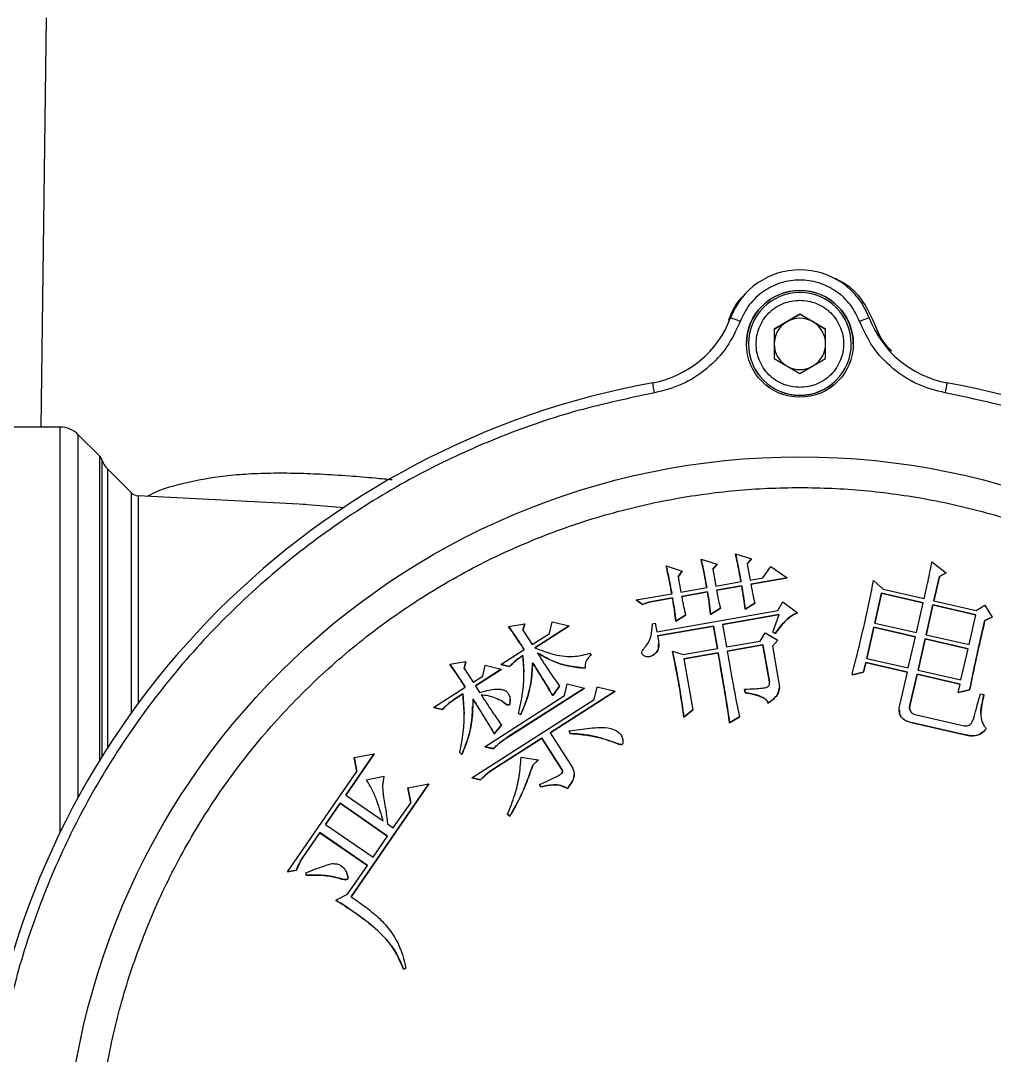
# Model space of a CAD drawing. Header units: millimetres. Extents: x 2085 to 4229, y 754 to 2271.
# Drawn here: x 3532.5 to 3627.2, y 2050.2 to 2150.9 of the extents above; entities that cross this region are included whole.
import ezdxf

# ---------------------------------------------------------------- set-up
doc = ezdxf.new("R2010")
doc.units = ezdxf.units.MM

msp = doc.modelspace()

# ---------------------------------------------------------------- linework, layer by layer
at = {"color": 7, "linetype": 'Continuous', "lineweight": 25}
for p, q in [((3534.989, 2151.154), (3534.468, 2111.318)), ((3608.311, 2122.312), (3605.811, 2120.868)), ((3610.811, 2120.868), (3608.311, 2122.312)), ((3608.311, 2122.305), (3608.311, 2122.312)), ((3605.811, 2120.862), (3607.061, 2121.584)), ((3607.061, 2121.584), (3608.311, 2122.305)), ((3608.311, 2122.305), (3609.561, 2121.584)), ((3609.561, 2121.584), (3610.811, 2120.862)), ((3605.811, 2120.868), (3605.811, 2117.982)), ((3610.811, 2117.982), (3610.811, 2120.868)), ((3603.311, 2119.423), (3603.311, 2119.412)), ((3613.311, 2119.412), (3613.311, 2119.423)), ((3605.811, 2117.982), (3608.311, 2116.538)), ((3608.311, 2116.538), (3610.811, 2117.982)), ((3536.353, 2111.318), (3523.217, 2111.318)), ((3540.202, 2108.505), (3538.121, 2110.586)), ((3540.452, 2079.296), (3540.452, 2108.089)), ((3543.283, 2104.924), (3540.951, 2107.256)), ((3540.951, 2107.256), (3540.951, 2080.085)), ((3543.283, 2083.525), (3543.283, 2104.924)), ((3560.214, 2103.779), (3543.938, 2104.632)), ((3543.938, 2104.632), (3543.938, 2084.425)), ((3564.006, 2103.477), (3560, 2103.79)), ((3598.696, 2098.477), (3600.258, 2097.979)), ((3602.046, 2098.994), (3603.602, 2098.493)), ((3603.602, 2098.493), (3603.199, 2098.002)), ((3603.199, 2098), (3603.602, 2098.491)), ((3603.602, 2098.493), (3603.602, 2098.491)), ((3621.157, 2098.223), (3622.537, 2097.129)), ((3595.306, 2097.817), (3596.865, 2097.316)), ((3596.865, 2097.316), (3596.472, 2096.759)), ((3596.472, 2096.757), (3596.865, 2097.314)), ((3596.865, 2097.316), (3596.865, 2097.314)), ((3600.258, 2097.979), (3599.852, 2097.488)), ((3599.852, 2097.487), (3600.258, 2097.977)), ((3599.852, 2097.488), (3600.137, 2095.855)), ((3600.258, 2097.979), (3600.258, 2097.977)), ((3603.199, 2098.002), (3603.474, 2096.438)), ((3604.699, 2096.651), (3605.485, 2097.771)), ((3605.485, 2097.771), (3607.082, 2096.646)), ((3596.472, 2096.759), (3596.734, 2095.262)), ((3600.137, 2095.855), (3602.588, 2096.284)), ((3603.474, 2096.438), (3604.699, 2096.651)), ((3607.082, 2096.646), (3603.543, 2096.03)), ((3603.543, 2096.027), (3607.082, 2096.644)), ((3607.082, 2096.646), (3607.082, 2096.644)), ((3615.486, 2096.399), (3616.426, 2095.547)), ((3621.887, 2096.779), (3621.347, 2094.419)), ((3621.348, 2094.419), (3621.887, 2096.777)), ((3622.537, 2097.129), (3621.887, 2096.779)), ((3621.887, 2096.777), (3622.537, 2097.127)), ((3621.887, 2096.779), (3621.887, 2096.777)), ((3622.537, 2097.129), (3622.537, 2097.127)), ((3596.734, 2095.262), (3599.254, 2095.701)), ((3599.323, 2095.292), (3596.803, 2094.853)), ((3596.803, 2094.851), (3599.323, 2095.29)), ((3599.323, 2095.292), (3599.323, 2095.29)), ((3602.657, 2095.875), (3600.207, 2095.447)), ((3600.207, 2095.444), (3602.657, 2095.873)), ((3602.657, 2095.875), (3602.657, 2095.873)), ((3616.267, 2095.159), (3615.602, 2092.259)), ((3615.602, 2092.259), (3616.267, 2095.157)), ((3620.312, 2094.232), (3616.267, 2095.159)), ((3616.267, 2095.159), (3616.267, 2095.157)), ((3616.267, 2095.157), (3620.312, 2094.229)), ((3616.426, 2095.547), (3620.405, 2094.635)), ((3592.378, 2094.501), (3595.85, 2095.107)), ((3593.017, 2094.052), (3592.378, 2094.501)), ((3592.378, 2094.501), (3592.378, 2094.499)), ((3592.378, 2094.499), (3593.017, 2094.05)), ((3593.606, 2094.293), (3593.017, 2094.052)), ((3593.017, 2094.05), (3593.606, 2094.291)), ((3595.92, 2094.699), (3593.606, 2094.293)), ((3593.606, 2094.291), (3595.92, 2094.697)), ((3593.606, 2094.293), (3593.606, 2094.291)), ((3595.92, 2094.699), (3595.92, 2094.697)), ((3603.931, 2094.201), (3602.983, 2093.615)), ((3602.983, 2093.613), (3603.931, 2094.199)), ((3603.931, 2094.201), (3603.931, 2094.199)), ((3606.163, 2093.469), (3606.646, 2094.327)), ((3606.646, 2094.327), (3608.097, 2093.245)), ((3619.647, 2091.332), (3620.312, 2094.232)), ((3621.347, 2094.419), (3625.462, 2093.479)), ((3593.017, 2094.052), (3593.017, 2094.05)), ((3594.389, 2091.414), (3606.163, 2093.469)), ((3600.587, 2093.69), (3599.634, 2093.101)), ((3599.634, 2093.099), (3600.587, 2093.688)), ((3600.587, 2093.69), (3600.587, 2093.688)), ((3602.983, 2093.615), (3602.983, 2093.613)), ((3621.255, 2094.016), (3620.59, 2091.116)), ((3620.59, 2091.116), (3621.255, 2094.014)), ((3625.436, 2093.06), (3621.255, 2094.016)), ((3621.255, 2094.016), (3621.255, 2094.014)), ((3621.255, 2094.014), (3625.436, 2093.058)), ((3625.462, 2093.479), (3626.289, 2093.998)), ((3626.289, 2093.998), (3627.019, 2092.837)), ((3579.978, 2091.913), (3581.542, 2092.173)), ((3581.542, 2092.173), (3581.36, 2091.559)), ((3581.36, 2091.558), (3581.542, 2092.171)), ((3581.542, 2092.173), (3581.542, 2092.171)), ((3583.949, 2091.24), (3584.203, 2092.388)), ((3584.203, 2092.388), (3585.867, 2091.975)), ((3593.975, 2092.182), (3594.248, 2092.231)), ((3594.248, 2092.231), (3594.389, 2091.414)), ((3597.194, 2093.024), (3596.243, 2092.439)), ((3596.243, 2092.437), (3597.194, 2093.022)), ((3596.243, 2092.439), (3596.243, 2092.437)), ((3597.194, 2093.024), (3597.194, 2093.022)), ((3599.634, 2093.101), (3599.634, 2093.099)), ((3606.304, 2093.073), (3600.79, 2092.11)), ((3600.79, 2092.108), (3606.303, 2093.071)), ((3600.79, 2092.11), (3601.17, 2089.932)), ((3605.69, 2091.355), (3606.304, 2093.073)), ((3615.602, 2092.259), (3619.647, 2091.332)), ((3624.771, 2090.16), (3625.436, 2093.06)), ((3627.019, 2092.837), (3626.302, 2092.503)), ((3626.302, 2092.501), (3627.019, 2092.835)), ((3626.302, 2092.503), (3626.302, 2092.501)), ((3627.019, 2092.837), (3627.019, 2092.835)), ((3581.36, 2091.559), (3582.256, 2090.156)), ((3582.256, 2090.156), (3583.949, 2091.24)), ((3585.867, 2091.975), (3582.536, 2089.843)), ((3582.536, 2089.841), (3585.867, 2091.973)), ((3585.867, 2091.975), (3585.867, 2091.973)), ((3599.906, 2091.956), (3594.461, 2091.006)), ((3594.461, 2091.003), (3599.906, 2091.954)), ((3600.286, 2089.778), (3599.906, 2091.956)), ((3599.906, 2091.956), (3599.906, 2091.954)), ((3599.906, 2091.954), (3600.286, 2089.778)), ((3604.437, 2090.502), (3604.933, 2091.291)), ((3604.933, 2091.291), (3606.176, 2090.597)), ((3605.921, 2091.252), (3605.69, 2091.355)), ((3605.69, 2091.355), (3605.69, 2091.353)), ((3605.69, 2091.353), (3605.921, 2091.25)), ((3605.921, 2091.252), (3605.921, 2091.25)), ((3615.509, 2091.853), (3614.816, 2088.82)), ((3614.816, 2088.82), (3615.509, 2091.851)), ((3619.555, 2090.926), (3615.509, 2091.853)), ((3615.509, 2091.853), (3615.509, 2091.851)), ((3615.509, 2091.851), (3619.554, 2090.924)), ((3620.59, 2091.116), (3624.771, 2090.16)), ((3594.579, 2090.183), (3594.579, 2090.186)), ((3601.17, 2089.932), (3604.437, 2090.502)), ((3604.714, 2090.13), (3601.242, 2089.524)), ((3601.242, 2089.521), (3604.714, 2090.128)), ((3605.344, 2086.524), (3604.714, 2090.13)), ((3604.714, 2090.13), (3604.714, 2090.128)), ((3604.714, 2090.128), (3605.344, 2086.521)), ((3606.176, 2090.597), (3605.644, 2090.012)), ((3605.644, 2090.01), (3606.176, 2090.595)), ((3606.176, 2090.597), (3606.176, 2090.595)), ((3618.861, 2087.892), (3619.555, 2090.926)), ((3620.497, 2090.71), (3619.804, 2087.677)), ((3619.804, 2087.677), (3620.497, 2090.708)), ((3624.679, 2089.755), (3620.497, 2090.71)), ((3620.497, 2090.71), (3620.497, 2090.708)), ((3620.497, 2090.708), (3624.678, 2089.753)), ((3579.218, 2088.215), (3581.496, 2089.671)), ((3581.367, 2089.096), (3581.367, 2089.093)), ((3581.367, 2089.093), (3581.455, 2087.46)), ((3587.894, 2089.319), (3588.007, 2089.144)), ((3595.915, 2089.508), (3596.95, 2089.195)), ((3595.915, 2089.508), (3595.915, 2089.506)), ((3596.95, 2089.195), (3600.286, 2089.778)), ((3600.358, 2089.369), (3597.022, 2088.786)), ((3597.022, 2088.784), (3600.358, 2089.367)), ((3600.358, 2089.369), (3600.358, 2089.367)), ((3605.644, 2090.012), (3606.273, 2086.405)), ((3623.985, 2086.721), (3624.679, 2089.755)), ((3574.253, 2088.253), (3575.814, 2088.51)), ((3575.814, 2088.51), (3575.668, 2087.84)), ((3575.668, 2087.839), (3575.814, 2088.508)), ((3575.814, 2088.51), (3575.814, 2088.508)), ((3577.463, 2087.092), (3577.695, 2088.148)), ((3577.695, 2088.148), (3579.264, 2087.752)), ((3580.078, 2088.025), (3579.218, 2088.215)), ((3579.218, 2088.215), (3579.218, 2088.213)), ((3579.218, 2088.213), (3580.078, 2088.022)), ((3582.318, 2088.387), (3582.318, 2088.385)), ((3597.022, 2088.786), (3597.887, 2083.819)), ((3614.723, 2088.416), (3614.505, 2087.471)), ((3614.505, 2087.469), (3614.723, 2088.414)), ((3618.769, 2087.489), (3614.723, 2088.416)), ((3614.723, 2088.416), (3614.723, 2088.414)), ((3614.723, 2088.414), (3618.768, 2087.487)), ((3614.816, 2088.82), (3618.861, 2087.892)), ((3575.668, 2087.84), (3576.528, 2086.494)), ((3576.528, 2086.494), (3577.463, 2087.092)), ((3579.264, 2087.752), (3576.752, 2086.144)), ((3576.753, 2086.143), (3579.264, 2087.75)), ((3579.264, 2087.752), (3579.264, 2087.75)), ((3580.078, 2088.022), (3580.078, 2088.025)), ((3614.505, 2087.471), (3613.385, 2087.23)), ((3613.385, 2087.228), (3614.505, 2087.469)), ((3613.385, 2087.23), (3613.385, 2087.228)), ((3614.505, 2087.471), (3614.505, 2087.469)), ((3618.026, 2084.253), (3618.769, 2087.489)), ((3619.711, 2087.273), (3619.015, 2084.238)), ((3619.015, 2084.235), (3619.711, 2087.271)), ((3623.893, 2086.318), (3619.711, 2087.273)), ((3619.711, 2087.273), (3619.711, 2087.271)), ((3619.711, 2087.271), (3623.892, 2086.316)), ((3619.804, 2087.677), (3623.985, 2086.721)), ((3576.752, 2086.144), (3577.163, 2085.502)), ((3584.927, 2086.103), (3584.278, 2085.192)), ((3584.278, 2085.189), (3584.927, 2086.101)), ((3584.927, 2086.103), (3584.927, 2086.101)), ((3585.431, 2085.192), (3585.685, 2086.342)), ((3585.685, 2086.342), (3587.349, 2085.924)), ((3605.344, 2086.521), (3605.344, 2086.524)), ((3623.708, 2085.509), (3623.893, 2086.318)), ((3572.673, 2084.028), (3575.768, 2086.008)), ((3575.524, 2085.358), (3574.823, 2084.912)), ((3574.823, 2084.909), (3575.524, 2085.356)), ((3575.524, 2085.358), (3575.524, 2085.356)), ((3575.524, 2085.356), (3575.654, 2083.375)), ((3577.659, 2080.222), (3585.431, 2085.192)), ((3587.349, 2085.924), (3579.814, 2081.102)), ((3579.814, 2081.1), (3587.349, 2085.921)), ((3590.347, 2085.618), (3584.036, 2081.58)), ((3584.037, 2081.579), (3590.347, 2085.616)), ((3584.278, 2085.192), (3584.278, 2085.189)), ((3587.349, 2085.924), (3587.349, 2085.921)), ((3588.313, 2084.809), (3588.582, 2086.055)), ((3588.582, 2086.055), (3590.347, 2085.618)), ((3590.347, 2085.618), (3590.347, 2085.616)), ((3602.999, 2085.481), (3602.939, 2085.822)), ((3602.939, 2085.822), (3602.939, 2085.82)), ((3602.939, 2085.82), (3602.999, 2085.479)), ((3602.999, 2085.481), (3602.999, 2085.479)), ((3606.319, 2085.963), (3606.319, 2085.965)), ((3624.828, 2085.745), (3623.708, 2085.509)), ((3623.708, 2085.507), (3624.828, 2085.743)), ((3623.708, 2085.509), (3623.708, 2085.507)), ((3624.828, 2085.745), (3624.828, 2085.743)), ((3625.876, 2085.365), (3626.212, 2085.288)), ((3574.823, 2084.912), (3574.823, 2084.909)), ((3576.392, 2077.186), (3588.313, 2084.809)), ((3576.509, 2084.135), (3576.509, 2084.137)), ((3579.377, 2084.614), (3579.377, 2084.611)), ((3580.065, 2084.311), (3580.065, 2084.313)), ((3580.128, 2084.825), (3580.128, 2084.827)), ((3605.21, 2084.466), (3605.21, 2084.464)), ((3619.015, 2084.238), (3619.015, 2084.235)), ((3573.534, 2083.841), (3572.673, 2084.028)), ((3572.673, 2084.028), (3572.673, 2084.026)), ((3572.673, 2084.026), (3573.534, 2083.838)), ((3573.534, 2083.841), (3573.534, 2083.838)), ((3581.162, 2083.368), (3580.936, 2083.468)), ((3580.936, 2083.468), (3580.936, 2083.466)), ((3580.936, 2083.466), (3581.162, 2083.366)), ((3581.162, 2083.368), (3581.162, 2083.366)), ((3597.887, 2083.819), (3597.029, 2083.11)), ((3597.029, 2083.108), (3597.887, 2083.817)), ((3597.029, 2083.11), (3597.029, 2083.108)), ((3597.887, 2083.819), (3597.887, 2083.817)), ((3602.428, 2083.138), (3601.475, 2082.55)), ((3601.475, 2082.548), (3602.428, 2083.136)), ((3602.428, 2083.138), (3602.428, 2083.136)), ((3617.971, 2083.774), (3617.971, 2083.772)), ((3619.655, 2083.313), (3624.309, 2082.247)), ((3579.279, 2082.325), (3578.588, 2081.475)), ((3578.588, 2081.473), (3579.279, 2082.323)), ((3579.279, 2082.325), (3579.279, 2082.323)), ((3601.475, 2082.55), (3601.475, 2082.548)), ((3624.394, 2081.376), (3619.133, 2082.581)), ((3619.133, 2082.581), (3619.133, 2082.579)), ((3619.133, 2082.579), (3624.394, 2081.374)), ((3583.217, 2081.056), (3578.542, 2078.067)), ((3578.542, 2078.064), (3583.217, 2081.054)), ((3578.588, 2081.475), (3578.588, 2081.473)), ((3579.814, 2081.1), (3579.814, 2081.102)), ((3585.159, 2078.018), (3583.217, 2081.056)), ((3583.217, 2081.056), (3583.217, 2081.054)), ((3583.217, 2081.054), (3585.159, 2078.016)), ((3584.036, 2081.58), (3586.016, 2078.483)), ((3585.975, 2081.506), (3585.885, 2081.778)), ((3585.885, 2081.778), (3585.885, 2081.776)), ((3585.885, 2081.776), (3585.975, 2081.504)), ((3585.975, 2081.506), (3585.975, 2081.504)), ((3624.394, 2081.376), (3624.394, 2081.374)), ((3578.522, 2080.031), (3577.659, 2080.222)), ((3577.659, 2080.222), (3577.659, 2080.219)), ((3577.659, 2080.219), (3578.522, 2080.029)), ((3578.522, 2080.031), (3578.522, 2080.029)), ((3590.442, 2080.571), (3590.442, 2080.573)), ((3591.017, 2080.448), (3591.017, 2080.445)), ((3591.082, 2080.853), (3591.082, 2080.856)), ((3566.891, 2079.515), (3564.133, 2075.516)), ((3564.134, 2075.515), (3566.891, 2079.513)), ((3564.96, 2079.16), (3566.891, 2079.515)), ((3565.212, 2077.809), (3564.96, 2079.16)), ((3564.96, 2079.16), (3564.96, 2079.158)), ((3564.96, 2079.158), (3565.211, 2077.809)), ((3566.891, 2079.515), (3566.891, 2079.513)), ((3575.432, 2079.456), (3575.224, 2079.651)), ((3575.224, 2079.651), (3575.224, 2079.649)), ((3575.224, 2079.649), (3575.432, 2079.454)), ((3575.432, 2079.456), (3575.432, 2079.454)), ((3581.198, 2079.192), (3582.849, 2078.93)), ((3578.542, 2078.067), (3578.542, 2078.064)), ((3582.849, 2078.93), (3582.341, 2078.439)), ((3582.341, 2078.437), (3582.849, 2078.927)), ((3582.341, 2078.439), (3582.341, 2078.437)), ((3582.849, 2078.93), (3582.849, 2078.927)), ((3585.159, 2078.018), (3585.159, 2078.016)), ((3558.469, 2068.036), (3565.212, 2077.809)), ((3566.159, 2076.985), (3567.844, 2077.342)), ((3577.25, 2076.995), (3576.392, 2077.186)), ((3576.392, 2077.186), (3576.392, 2077.183)), ((3576.392, 2077.183), (3577.25, 2076.993)), ((3586.362, 2077.552), (3586.362, 2077.554)), ((3572.218, 2076.597), (3564.649, 2065.624)), ((3564.649, 2065.622), (3572.218, 2076.595)), ((3570.192, 2076.227), (3572.218, 2076.597)), ((3570.459, 2074.776), (3570.192, 2076.227)), ((3570.192, 2076.227), (3570.192, 2076.225)), ((3570.192, 2076.225), (3570.459, 2074.775)), ((3572.218, 2076.597), (3572.218, 2076.595)), ((3577.25, 2076.995), (3577.25, 2076.993)), ((3583.127, 2076.307), (3582.978, 2076.541)), ((3582.978, 2076.541), (3582.978, 2076.539)), ((3582.978, 2076.539), (3583.127, 2076.305)), ((3583.127, 2076.307), (3583.127, 2076.305)), ((3585.701, 2076.141), (3585.701, 2076.143)), ((3564.133, 2075.516), (3567.79, 2072.993)), ((3563.581, 2074.714), (3562.163, 2072.657)), ((3562.164, 2072.656), (3563.581, 2074.712)), ((3568.212, 2071.519), (3563.581, 2074.714)), ((3563.581, 2074.712), (3563.581, 2074.714)), ((3563.581, 2074.712), (3568.211, 2071.518)), ((3568.764, 2072.32), (3570.459, 2074.776)), ((3580.091, 2073.461), (3579.883, 2073.656)), ((3579.883, 2073.656), (3579.883, 2073.654)), ((3579.883, 2073.654), (3580.091, 2073.459)), ((3580.091, 2073.459), (3580.091, 2073.461)), ((3562.163, 2072.657), (3566.794, 2069.462)), ((3568.191, 2072.716), (3568.764, 2072.32)), ((3561.611, 2071.858), (3560.111, 2069.685)), ((3560.111, 2069.683), (3561.611, 2071.856)), ((3566.242, 2068.663), (3561.611, 2071.858)), ((3561.611, 2071.858), (3561.611, 2071.856)), ((3561.611, 2071.856), (3566.241, 2068.661)), ((3566.794, 2069.462), (3568.212, 2071.519)), ((3560.111, 2069.685), (3560.111, 2069.683)), ((3559.337, 2068.195), (3558.469, 2068.036)), ((3558.469, 2068.034), (3559.337, 2068.193)), ((3558.469, 2068.036), (3558.469, 2068.034)), ((3559.337, 2068.195), (3559.337, 2068.193)), ((3560.275, 2067.718), (3560.277, 2067.967)), ((3564.307, 2065.861), (3566.242, 2068.663)), ((3563.524, 2067.415), (3563.524, 2067.412)), ((3564.257, 2067.859), (3564.257, 2067.861)), ((3564.333, 2067.361), (3564.333, 2067.363)), ((3563.162, 2065.303), (3564.307, 2065.861)), ((3563.162, 2065.303), (3563.162, 2065.301)), ((3569.971, 2058.666), (3569.74, 2058.574)), ((3569.74, 2058.572), (3569.971, 2058.664)), ((3569.74, 2058.574), (3569.74, 2058.572)), ((3569.971, 2058.666), (3569.971, 2058.664))]:
    msp.add_line(p, q, dxfattribs=at)
at = {"color": 7, "linetype": 'Continuous', "lineweight": 25, "flags": 128}
for points in [[(3536.353, 2071.885), (3536.353, 2072.212), (3536.353, 2076.64), (3536.353, 2080.879), (3536.353, 2084.908), (3536.353, 2088.709), (3536.353, 2092.263), (3536.353, 2095.555), (3536.353, 2098.568), (3536.353, 2101.288), (3536.353, 2103.703), (3536.353, 2105.801), (3536.353, 2107.572), (3536.353, 2109.009), (3536.353, 2110.103), (3536.353, 2110.851), (3536.353, 2111.249), (3536.353, 2111.318)], [(3538.121, 2075.311), (3538.121, 2078.385), (3538.121, 2082.579), (3538.121, 2086.545), (3538.121, 2090.263), (3538.121, 2093.714), (3538.121, 2096.882), (3538.121, 2099.751), (3538.121, 2102.307), (3538.121, 2104.537), (3538.121, 2106.43), (3538.121, 2107.977), (3538.121, 2109.171), (3538.121, 2110.004), (3538.121, 2110.474), (3538.121, 2110.586)], [(3540.202, 2078.893), (3540.202, 2081.898), (3540.202, 2085.736), (3540.202, 2089.327), (3540.202, 2092.654), (3540.202, 2095.7), (3540.202, 2098.45), (3540.202, 2100.889), (3540.202, 2103.007), (3540.202, 2104.791), (3540.202, 2106.234), (3540.202, 2107.328), (3540.202, 2108.067), (3540.202, 2108.449), (3540.202, 2108.505)]]:
    msp.add_lwpolyline(points, dxfattribs=at)
at = {"color": 7, "linetype": 'Continuous', "lineweight": 25}
for centre, radius in [((3608.311, 2119.429), 5.2), ((3608.311, 2036.929), 71.5)]:
    msp.add_circle(centre, radius, dxfattribs=at)
for centre, radius, start, end in [((3608.311, 2119.427), 7.2, 20.5868, 159.4132), ((3608.311, 2119.412), 5.2, 0.00011, 179.99974), ((3608.311, 2119.423), 5, 359.99994, 179.99975), ((3592.21, 2125.475), 10, 280.30605, 339.41322), ((3558.47, 2005.079), 124.573, 69.2983, 69.75789), ((3608.311, 2119.418), 2.5, 119.9996, 179.99966), ((3608.311, 2119.418), 2.5, 59.99975, 119.99962), ((3608.311, 2119.418), 2.5, 359.99971, 59.99978), ((3658.152, 2005.079), 124.574, 110.24211, 110.7017), ((3624.413, 2125.475), 10, 200.58678, 259.69395), ((3608.311, 2119.423), 5, 179.99991, 269.99976), ((3608.311, 2119.412), 5, 179.99991, 269.99976), ((3608.311, 2119.418), 2.5, 179.99971, 236.17979), ((3608.311, 2119.423), 5, 269.99962, 359.99978), ((3608.311, 2119.412), 5, 269.99962, 359.99978), ((3608.311, 2119.418), 2.5, 303.81959, 359.99967), ((3608.311, 2119.418), 2.5, 243.81973, 296.17964), ((3608.311, 2036.927), 80, 100.30604, 169.69383), ((2956.027, 1998.867), 648.57, 10.284007, 10.372163), ((4260.615, 1998.864), 648.589, 169.627839, 169.715992), ((3608.311, 2036.927), 80, 10.30617, 79.69396), ((3536.353, 2108.818), 2.5, 44.99977, 89.99969), ((3539.495, 2107.798), 1, 16.90237, 44.99987), ((3542.366, 2108.67), 2, 196.90236, 224.99969), ((3543.991, 2105.631), 1, 224.99969, 266.99945)]:
    msp.add_arc(centre, radius, start, end, dxfattribs=at)
for points, knots in [([(3614.115, 2121.609), (3613.851, 2122.163), (3613.31, 2123.296), (3611.892, 2124.606), (3610.175, 2125.444), (3608.311, 2125.72), (3606.447, 2125.444), (3604.731, 2124.606), (3603.313, 2123.296), (3602.771, 2122.163), (3602.507, 2121.609)], [0, 0, 0, 0, 0.122089, 0.25, 0.377911, 0.5, 0.622089, 0.75, 0.877911, 1, 1, 1, 1]), ([(3615.437, 2121.694), (3615.11, 2122.383), (3614.456, 2123.763), (3612.939, 2125.256), (3611.743, 2125.771), (3611.248, 2125.984)], [0, 0, 0, 0, 0.3697023, 0.7394046, 1, 1, 1, 1]), ([(3603.02, 2124.25), (3602.818, 2124.072), (3602.042, 2123.385), (3601.639, 2122.413), (3601.341, 2121.694)], [0, 0, 0, 0, 0.2606409, 1, 1, 1, 1]), ([(3608.311, 2115.175), (3607.777, 2115.232), (3606.954, 2115.319), (3605.964, 2115.849), (3605.285, 2116.398), (3604.733, 2117.078), (3604.219, 2118.068), (3603.959, 2119.425), (3604.219, 2120.782), (3604.733, 2121.771), (3605.285, 2122.452), (3605.965, 2123.001), (3606.954, 2123.531), (3607.777, 2123.618), (3608.311, 2123.675)], [0, 0, 0, 0, 0.1197284, 0.1841803, 0.25, 0.3158197, 0.3802716, 0.5, 0.6197284, 0.6841803, 0.75, 0.8158197, 0.8802716, 1, 1, 1, 1]), ([(3608.311, 2123.675), (3608.846, 2123.618), (3609.668, 2123.531), (3610.658, 2123.001), (3611.338, 2122.452), (3611.89, 2121.771), (3612.403, 2120.782), (3612.664, 2119.425), (3612.403, 2118.068), (3611.89, 2117.078), (3611.338, 2116.397), (3610.658, 2115.849), (3609.668, 2115.319), (3608.846, 2115.232), (3608.311, 2115.175)], [0, 0, 0, 0, 0.1197284, 0.1841803, 0.25, 0.3158197, 0.3802716, 0.5, 0.6197284, 0.6841803, 0.75, 0.8158197, 0.8802716, 1, 1, 1, 1]), ([(3602.507, 2121.609), (3602.116, 2120.762), (3601.321, 2119.04), (3599.331, 2116.948), (3596.917, 2115.363), (3595.081, 2114.888), (3594.178, 2114.655)], [0, 0, 0, 0, 0.2457963, 0.5, 0.7542037, 1, 1, 1, 1]), ([(3622.445, 2114.655), (3621.542, 2114.888), (3619.705, 2115.363), (3617.292, 2116.948), (3615.301, 2119.04), (3614.506, 2120.762), (3614.115, 2121.609)], [0, 0, 0, 0, 0.2457963, 0.5, 0.7542037, 1, 1, 1, 1]), ([(3617.259, 2118.705), (3617.04, 2118.929), (3616.216, 2119.775), (3615.767, 2120.881), (3615.437, 2121.694)], [0, 0, 0, 0, 0.2655457, 1, 1, 1, 1]), ([(3594.178, 2114.655), (3591.682, 2114.128), (3586.644, 2113.066), (3579.267, 2110.527), (3572.025, 2107.258), (3565.046, 2103.195), (3558.443, 2098.384), (3552.35, 2092.891), (3546.857, 2086.798), (3542.045, 2080.195), (3537.983, 2073.216), (3534.713, 2065.973), (3532.175, 2058.596), (3531.112, 2053.559), (3530.586, 2051.063)], [0, 0, 0, 0, 0.0799588, 0.1613715, 0.2441424, 0.3288926, 0.4142166, 0.5, 0.5857784, 0.6711024, 0.7558576, 0.8386237, 0.9200388, 1, 1, 1, 1]), ([(3686.037, 2051.063), (3685.51, 2053.559), (3684.448, 2058.596), (3681.909, 2065.973), (3678.64, 2073.215), (3674.577, 2080.194), (3669.766, 2086.797), (3664.273, 2092.891), (3658.18, 2098.383), (3651.577, 2103.195), (3644.598, 2107.258), (3637.355, 2110.527), (3629.978, 2113.066), (3624.941, 2114.128), (3622.445, 2114.655)], [0, 0, 0, 0, 0.07995876, 0.16137147, 0.24414236, 0.32889261, 0.41421659, 0.49999999, 0.58577836, 0.67110241, 0.75585763, 0.83862366, 0.92003884, 1, 1, 1, 1]), ([(3544.826, 2104.586), (3544.921, 2104.64), (3545.92, 2105.215), (3548.235, 2105.88), (3551.272, 2106.49), (3554.091, 2106.758), (3556.491, 2106.865), (3559.023, 2106.865), (3561.689, 2106.772), (3564.353, 2106.603), (3566.695, 2106.41), (3568.104, 2106.267), (3568.659, 2106.211)], [0, 0, 0, 0, 0.0175251, 0.1841374, 0.3534819, 0.4507624, 0.5518318, 0.6514871, 0.7507207, 0.855208, 0.9429111, 1, 1, 1, 1]), ([(3539.811, 2036.936), (3539.866, 2039.025), (3539.976, 2043.203), (3540.886, 2049.542), (3542.372, 2055.894), (3544.546, 2062.26), (3547.377, 2068.483), (3550.89, 2074.506), (3555.044, 2080.198), (3559.788, 2085.459), (3565.049, 2090.202), (3570.741, 2094.357), (3576.764, 2097.87), (3582.987, 2100.702), (3589.353, 2102.873), (3595.705, 2104.368), (3602.044, 2105.246), (3608.311, 2105.531), (3614.578, 2105.246), (3620.917, 2104.368), (3627.27, 2102.873), (3633.635, 2100.702), (3639.859, 2097.87), (3645.881, 2094.357), (3651.573, 2090.202), (3656.835, 2085.459), (3661.578, 2080.198), (3665.732, 2074.506), (3669.246, 2068.483), (3672.077, 2062.26), (3674.251, 2055.894), (3675.737, 2049.542), (3676.647, 2043.203), (3676.756, 2039.025), (3676.811, 2036.936)], [0, 0, 0, 0, 0.0291236, 0.0582485, 0.08912, 0.1199941, 0.1519015, 0.1843128, 0.2170688, 0.25, 0.2829312, 0.3156872, 0.3480985, 0.3800059, 0.4108775, 0.4417515, 0.4708745, 0.5, 0.529123, 0.5582485, 0.58912, 0.6199941, 0.6519015, 0.6843128, 0.7170688, 0.75, 0.7829312, 0.8156872, 0.8480985, 0.8800059, 0.9108775, 0.9417515, 0.9708751, 1, 1, 1, 1]), ([(3599.254, 2095.701), (3599.195, 2096.029), (3599.083, 2096.658), (3598.899, 2097.584), (3598.764, 2098.179), (3598.696, 2098.477)], [0, 0, 0, 0, 0.3530759, 0.676475, 1, 1, 1, 1]), ([(3598.696, 2098.475), (3598.77, 2098.15), (3598.911, 2097.527), (3599.094, 2096.601), (3599.2, 2095.999), (3599.254, 2095.699)], [0, 0, 0, 0, 0.3530856, 0.6764975, 1, 1, 1, 1]), ([(3602.588, 2096.284), (3602.529, 2096.612), (3602.419, 2097.229), (3602.239, 2098.133), (3602.11, 2098.707), (3602.046, 2098.994)], [0, 0, 0, 0, 0.36183238, 0.68085895, 1, 1, 1, 1]), ([(3602.046, 2098.991), (3602.118, 2098.666), (3602.255, 2098.054), (3602.433, 2097.15), (3602.536, 2096.571), (3602.588, 2096.282)], [0, 0, 0, 0, 0.3618377, 0.6808755, 1, 1, 1, 1]), ([(3620.405, 2094.635), (3620.479, 2094.96), (3620.627, 2095.61), (3620.88, 2096.805), (3621.051, 2097.678), (3621.157, 2098.223)], [0, 0, 0, 0, 0.2727442, 0.5454921, 1, 1, 1, 1]), ([(3595.85, 2095.107), (3595.792, 2095.436), (3595.681, 2096.053), (3595.503, 2096.957), (3595.371, 2097.531), (3595.306, 2097.817)], [0, 0, 0, 0, 0.3617592, 0.6808079, 1, 1, 1, 1]), ([(3595.306, 2097.815), (3595.38, 2097.49), (3595.519, 2096.878), (3595.695, 2095.974), (3595.799, 2095.395), (3595.85, 2095.105)], [0, 0, 0, 0, 0.361772, 0.6808444, 1, 1, 1, 1]), ([(3613.385, 2087.23), (3613.55, 2087.876), (3614.02, 2089.718), (3614.742, 2092.77), (3615.238, 2095.189), (3615.486, 2096.399)], [0, 0, 0, 0, 0.2125808, 0.6061918, 1, 1, 1, 1]), ([(3599.634, 2093.101), (3599.59, 2093.468), (3599.525, 2094.017), (3599.413, 2094.746), (3599.353, 2095.11), (3599.323, 2095.292)], [0, 0, 0, 0, 0.4998174, 0.7498863, 1, 1, 1, 1]), ([(3599.323, 2095.29), (3599.383, 2094.926), (3599.474, 2094.381), (3599.569, 2093.649), (3599.612, 2093.283), (3599.634, 2093.099)], [0, 0, 0, 0, 0.4998173, 0.7498863, 1, 1, 1, 1]), ([(3600.207, 2095.447), (3600.237, 2095.283), (3600.298, 2094.955), (3600.414, 2094.367), (3600.521, 2093.947), (3600.587, 2093.69)], [0, 0, 0, 0, 0.2780885, 0.5561925, 1, 1, 1, 1]), ([(3602.983, 2093.615), (3602.943, 2093.946), (3602.877, 2094.49), (3602.763, 2095.242), (3602.692, 2095.664), (3602.657, 2095.875)], [0, 0, 0, 0, 0.4378405, 0.7188841, 1, 1, 1, 1]), ([(3602.657, 2095.873), (3602.712, 2095.545), (3602.803, 2095.005), (3602.906, 2094.25), (3602.957, 2093.826), (3602.983, 2093.613)], [0, 0, 0, 0, 0.4378401, 0.7188825, 1, 1, 1, 1]), ([(3603.543, 2096.03), (3603.572, 2095.865), (3603.631, 2095.537), (3603.753, 2094.926), (3603.862, 2094.482), (3603.931, 2094.201)], [0, 0, 0, 0, 0.267397, 0.5348099, 1, 1, 1, 1]), ([(3596.243, 2092.439), (3596.206, 2092.77), (3596.145, 2093.314), (3596.029, 2094.067), (3595.956, 2094.488), (3595.92, 2094.699)], [0, 0, 0, 0, 0.437947, 0.7189326, 1, 1, 1, 1]), ([(3595.92, 2094.697), (3595.975, 2094.368), (3596.067, 2093.829), (3596.176, 2093.075), (3596.221, 2092.65), (3596.243, 2092.437)], [0, 0, 0, 0, 0.43787395, 0.71884278, 1, 1, 1, 1]), ([(3596.803, 2094.853), (3596.834, 2094.689), (3596.894, 2094.362), (3597.018, 2093.75), (3597.125, 2093.306), (3597.194, 2093.024)], [0, 0, 0, 0, 0.26733654, 0.53468694, 1, 1, 1, 1]), ([(3608.097, 2093.245), (3607.879, 2093.154), (3607.404, 2092.956), (3606.672, 2092.252), (3606.214, 2091.641), (3605.921, 2091.252)], [0, 0, 0, 0, 0.2342966, 0.5118133, 1, 1, 1, 1]), ([(3605.921, 2091.25), (3606.119, 2091.519), (3606.507, 2092.049), (3607.154, 2092.736), (3607.715, 2093.127), (3608.044, 2093.227), (3608.097, 2093.243)], [0, 0, 0, 0, 0.3337908, 0.6563325, 0.9445237, 1, 1, 1, 1]), ([(3593.308, 2089.963), (3593.435, 2090.133), (3593.777, 2090.593), (3593.922, 2091.394), (3593.961, 2091.965), (3593.975, 2092.182)], [0, 0, 0, 0, 0.2682391, 0.7229807, 1, 1, 1, 1]), ([(3626.302, 2092.503), (3626.154, 2091.853), (3625.857, 2090.553), (3625.347, 2088.304), (3625.021, 2086.698), (3624.828, 2085.745)], [0, 0, 0, 0, 0.2891484, 0.5782944, 1, 1, 1, 1]), ([(3624.828, 2085.743), (3624.959, 2086.397), (3625.22, 2087.705), (3625.721, 2089.955), (3626.086, 2091.553), (3626.302, 2092.501)], [0, 0, 0, 0, 0.28924876, 0.5783935, 1, 1, 1, 1]), ([(3581.496, 2089.671), (3581.314, 2089.95), (3580.976, 2090.468), (3580.464, 2091.211), (3580.14, 2091.679), (3579.978, 2091.913)], [0, 0, 0, 0, 0.3692968, 0.6846351, 1, 1, 1, 1]), ([(3579.978, 2091.911), (3580.168, 2091.637), (3580.52, 2091.129), (3581.03, 2090.384), (3581.341, 2089.907), (3581.496, 2089.669)], [0, 0, 0, 0, 0.3692999, 0.6846184, 1, 1, 1, 1]), ([(3594.461, 2091.006), (3594.503, 2090.794), (3594.587, 2090.367), (3594.592, 2089.841), (3594.449, 2089.482), (3594.187, 2089.243), (3593.916, 2089.047), (3593.677, 2088.981), (3593.624, 2088.966)], [0, 0, 0, 0, 0.2575264, 0.5176258, 0.6115533, 0.7060568, 0.9339364, 1, 1, 1, 1]), ([(3593.624, 2088.964), (3593.749, 2089.012), (3593.995, 2089.108), (3594.28, 2089.311), (3594.481, 2089.534), (3594.575, 2089.828), (3594.571, 2090.048), (3594.568, 2090.184)], [0, 0, 0, 0, 0.23692595, 0.46669701, 0.61348038, 0.76008259, 1, 1, 1, 1]), ([(3581.367, 2089.096), (3581.229, 2089.003), (3580.952, 2088.817), (3580.51, 2088.47), (3580.236, 2088.188), (3580.078, 2088.025)], [0, 0, 0, 0, 0.2975375, 0.5952824, 1, 1, 1, 1]), ([(3580.078, 2088.022), (3580.193, 2088.143), (3580.423, 2088.385), (3580.853, 2088.746), (3581.18, 2088.967), (3581.367, 2089.093)], [0, 0, 0, 0, 0.297563, 0.5953627, 1, 1, 1, 1]), ([(3580.936, 2083.468), (3581.088, 2084.119), (3581.378, 2085.361), (3581.527, 2087.258), (3581.421, 2088.479), (3581.367, 2089.096)], [0, 0, 0, 0, 0.352766, 0.6735094, 1, 1, 1, 1]), ([(3582.536, 2089.843), (3583.161, 2089.602), (3584.413, 2089.119), (3586.282, 2088.903), (3587.415, 2089.195), (3587.894, 2089.319)], [0, 0, 0, 0, 0.365081, 0.7318324, 1, 1, 1, 1]), ([(3587.427, 2087.865), (3586.761, 2087.939), (3585.617, 2088.066), (3584.051, 2088.604), (3583.208, 2089.092), (3582.78, 2089.34)], [0, 0, 0, 0, 0.4070224, 0.6994922, 1, 1, 1, 1]), ([(3582.78, 2089.34), (3582.959, 2089.059), (3583.318, 2088.497), (3584.023, 2087.41), (3584.57, 2086.62), (3584.927, 2086.103)], [0, 0, 0, 0, 0.2574536, 0.5149081, 1, 1, 1, 1]), ([(3582.78, 2089.337), (3583.365, 2089.007), (3584.37, 2088.439), (3585.97, 2088.014), (3586.937, 2087.914), (3587.427, 2087.863)], [0, 0, 0, 0, 0.4074927, 0.700455, 1, 1, 1, 1]), ([(3588.007, 2089.144), (3587.849, 2089), (3587.583, 2088.757), (3587.412, 2088.279), (3587.422, 2088), (3587.427, 2087.865)], [0, 0, 0, 0, 0.43103731, 0.7260596, 1, 1, 1, 1]), ([(3592.927, 2089.336), (3592.932, 2089.388), (3592.944, 2089.549), (3593.113, 2089.752), (3593.247, 2089.897), (3593.308, 2089.963)], [0, 0, 0, 0, 0.2060177, 0.6360414, 1, 1, 1, 1]), ([(3593.624, 2088.966), (3593.543, 2088.959), (3593.393, 2088.945), (3593.183, 2089.026), (3593.042, 2089.143), (3592.95, 2089.25), (3592.933, 2089.315), (3592.927, 2089.336)], [0, 0, 0, 0, 0.2815849, 0.5225692, 0.7625226, 0.9258045, 1, 1, 1, 1]), ([(3597.029, 2083.11), (3596.937, 2083.77), (3596.751, 2085.091), (3596.393, 2087.227), (3596.085, 2088.694), (3595.915, 2089.508)], [0, 0, 0, 0, 0.3078812, 0.615778, 1, 1, 1, 1]), ([(3595.915, 2089.506), (3596.053, 2088.854), (3596.329, 2087.549), (3596.702, 2085.416), (3596.912, 2083.932), (3597.029, 2083.108)], [0, 0, 0, 0, 0.3078811, 0.6157795, 1, 1, 1, 1]), ([(3601.475, 2082.55), (3601.378, 2083.21), (3601.183, 2084.529), (3600.801, 2086.8), (3600.523, 2088.413), (3600.358, 2089.369)], [0, 0, 0, 0, 0.28942125, 0.57883909, 1, 1, 1, 1]), ([(3600.358, 2089.367), (3600.472, 2088.71), (3600.699, 2087.397), (3601.087, 2085.126), (3601.331, 2083.507), (3601.475, 2082.548)], [0, 0, 0, 0, 0.2894158, 0.578835, 1, 1, 1, 1]), ([(3601.242, 2089.524), (3601.357, 2088.867), (3601.589, 2087.554), (3601.966, 2085.422), (3602.263, 2083.953), (3602.428, 2083.138)], [0, 0, 0, 0, 0.3079389, 0.6158743, 1, 1, 1, 1]), ([(3575.768, 2086.008), (3575.587, 2086.288), (3575.251, 2086.807), (3574.744, 2087.554), (3574.416, 2088.02), (3574.253, 2088.253)], [0, 0, 0, 0, 0.3691831, 0.6845547, 1, 1, 1, 1]), ([(3574.253, 2088.251), (3574.444, 2087.978), (3574.799, 2087.472), (3575.303, 2086.723), (3575.613, 2086.245), (3575.768, 2086.006)], [0, 0, 0, 0, 0.369183, 0.6845539, 1, 1, 1, 1]), ([(3582.318, 2088.387), (3582.277, 2087.719), (3582.205, 2086.526), (3581.796, 2084.836), (3581.375, 2083.86), (3581.162, 2083.368)], [0, 0, 0, 0, 0.3862573, 0.6901644, 1, 1, 1, 1]), ([(3581.162, 2083.366), (3581.421, 2083.983), (3581.885, 2085.087), (3582.233, 2086.791), (3582.289, 2087.85), (3582.318, 2088.385)], [0, 0, 0, 0, 0.3867011, 0.6907704, 1, 1, 1, 1]), ([(3584.278, 2085.192), (3584.107, 2085.478), (3583.766, 2086.051), (3583.119, 2087.12), (3582.629, 2087.894), (3582.318, 2088.387)], [0, 0, 0, 0, 0.26677375, 0.53355066, 1, 1, 1, 1]), ([(3582.318, 2088.385), (3582.496, 2088.103), (3582.852, 2087.539), (3583.511, 2086.478), (3583.98, 2085.69), (3584.278, 2085.189)], [0, 0, 0, 0, 0.26677374, 0.53355087, 1, 1, 1, 1]), ([(3602.939, 2085.822), (3603.273, 2085.834), (3603.845, 2085.855), (3604.501, 2085.903), (3604.904, 2085.948), (3605.112, 2086.001), (3605.253, 2086.103), (3605.331, 2086.217), (3605.363, 2086.365), (3605.35, 2086.469), (3605.344, 2086.524)], [0, 0, 0, 0, 0.3580245, 0.615683, 0.7049216, 0.7950414, 0.841826, 0.8884884, 0.9407001, 1, 1, 1, 1]), ([(3606.273, 2086.405), (3606.3, 2086.238), (3606.352, 2085.908), (3606.211, 2085.42), (3605.851, 2084.896), (3605.462, 2084.635), (3605.21, 2084.466)], [0, 0, 0, 0, 0.2113021, 0.4164676, 0.6215012, 1, 1, 1, 1]), ([(3575.224, 2079.651), (3575.355, 2080.307), (3575.607, 2081.569), (3575.699, 2083.49), (3575.583, 2084.733), (3575.524, 2085.358)], [0, 0, 0, 0, 0.34869065, 0.67201852, 1, 1, 1, 1]), ([(3577.163, 2085.502), (3577.472, 2085.584), (3578.101, 2085.75), (3578.896, 2085.882), (3579.455, 2085.764), (3579.767, 2085.625), (3579.892, 2085.468), (3579.952, 2085.392)], [0, 0, 0, 0, 0.3259585, 0.6623472, 0.799326, 0.9026086, 1, 1, 1, 1]), ([(3579.377, 2084.614), (3579.153, 2084.738), (3578.724, 2084.977), (3578.017, 2085.175), (3577.548, 2085.237), (3577.312, 2085.269)], [0, 0, 0, 0, 0.35061159, 0.67217449, 1, 1, 1, 1]), ([(3577.312, 2085.269), (3577.493, 2084.989), (3577.855, 2084.429), (3578.506, 2083.444), (3578.987, 2082.748), (3579.279, 2082.325)], [0, 0, 0, 0, 0.2824309, 0.56486573, 1, 1, 1, 1]), ([(3579.952, 2085.392), (3580.02, 2085.25), (3580.128, 2085.023), (3580.135, 2084.698), (3580.113, 2084.506), (3580.109, 2084.377), (3580.077, 2084.331), (3580.065, 2084.313)], [0, 0, 0, 0, 0.4149922, 0.6672915, 0.8518093, 0.9435518, 1, 1, 1, 1]), ([(3605.21, 2084.466), (3605.178, 2084.553), (3605.115, 2084.727), (3604.757, 2085.012), (3604.05, 2085.293), (3603.395, 2085.41), (3602.999, 2085.481)], [0, 0, 0, 0, 0.10724009, 0.21472042, 0.52510421, 1, 1, 1, 1]), ([(3602.999, 2085.479), (3603.326, 2085.419), (3603.985, 2085.301), (3604.715, 2085.051), (3605.122, 2084.714), (3605.181, 2084.546), (3605.21, 2084.464)], [0, 0, 0, 0, 0.3945612, 0.7926556, 0.8991599, 1, 1, 1, 1]), ([(3605.21, 2084.464), (3605.491, 2084.656), (3605.909, 2084.94), (3606.256, 2085.508), (3606.293, 2085.818), (3606.311, 2085.965)], [0, 0, 0, 0, 0.5209646, 0.773813, 1, 1, 1, 1]), ([(3624.309, 2082.247), (3624.399, 2082.242), (3624.563, 2082.233), (3624.791, 2082.312), (3624.97, 2082.457), (3625.23, 2082.884), (3625.445, 2083.893), (3625.708, 2084.792), (3625.876, 2085.365)], [0, 0, 0, 0, 0.07162, 0.12969894, 0.18785807, 0.25124396, 0.52313415, 1, 1, 1, 1]), ([(3625.932, 2083.404), (3625.926, 2083.448), (3625.882, 2083.785), (3626.041, 2084.418), (3626.155, 2084.996), (3626.212, 2085.286)], [0, 0, 0, 0, 0.0697023, 0.5329593, 1, 1, 1, 1]), ([(3626.212, 2085.288), (3626.143, 2084.962), (3626.009, 2084.336), (3625.872, 2083.466), (3625.978, 2082.683), (3626.235, 2082.223), (3626.413, 2082.006), (3626.443, 2081.97)], [0, 0, 0, 0, 0.2884014, 0.5546776, 0.7569491, 0.9590558, 1, 1, 1, 1]), ([(3574.823, 2084.912), (3574.684, 2084.819), (3574.407, 2084.633), (3573.967, 2084.285), (3573.692, 2084.003), (3573.534, 2083.841)], [0, 0, 0, 0, 0.297582, 0.5953265, 1, 1, 1, 1]), ([(3573.534, 2083.838), (3573.649, 2083.959), (3573.879, 2084.2), (3574.31, 2084.561), (3574.635, 2084.782), (3574.823, 2084.909)], [0, 0, 0, 0, 0.2976137, 0.5953859, 1, 1, 1, 1]), ([(3576.516, 2084.84), (3576.499, 2084.171), (3576.468, 2082.921), (3576.109, 2081.098), (3575.659, 2080.008), (3575.432, 2079.456)], [0, 0, 0, 0, 0.3619317, 0.6770769, 1, 1, 1, 1]), ([(3575.432, 2079.454), (3575.682, 2080.075), (3576.152, 2081.237), (3576.446, 2082.834), (3576.472, 2083.777), (3576.482, 2084.136)], [0, 0, 0, 0, 0.415089, 0.7766886, 1, 1, 1, 1]), ([(3578.588, 2081.475), (3578.422, 2081.764), (3578.091, 2082.343), (3577.392, 2083.46), (3576.864, 2084.29), (3576.516, 2084.84)], [0, 0, 0, 0, 0.2530696, 0.5060968, 1, 1, 1, 1]), ([(3576.516, 2084.838), (3576.695, 2084.557), (3577.054, 2083.995), (3577.758, 2082.881), (3578.258, 2082.033), (3578.588, 2081.473)], [0, 0, 0, 0, 0.2530241, 0.506045, 1, 1, 1, 1]), ([(3580.065, 2084.313), (3580.046, 2084.304), (3580.006, 2084.285), (3579.91, 2084.293), (3579.763, 2084.342), (3579.575, 2084.457), (3579.444, 2084.561), (3579.377, 2084.614)], [0, 0, 0, 0, 0.0821072, 0.1649251, 0.3566775, 0.6750024, 1, 1, 1, 1]), ([(3579.377, 2084.611), (3579.437, 2084.564), (3579.563, 2084.465), (3579.733, 2084.357), (3579.881, 2084.299), (3579.985, 2084.275), (3580.043, 2084.301), (3580.065, 2084.311)], [0, 0, 0, 0, 0.2918387, 0.6153201, 0.7611319, 0.9080246, 1, 1, 1, 1]), ([(3580.065, 2084.311), (3580.077, 2084.33), (3580.13, 2084.414), (3580.127, 2084.598), (3580.116, 2084.749), (3580.111, 2084.824)], [0, 0, 0, 0, 0.1287294, 0.560423, 1, 1, 1, 1]), ([(3619.133, 2082.581), (3618.938, 2082.636), (3618.614, 2082.727), (3618.235, 2083.014), (3618.026, 2083.345), (3617.945, 2083.777), (3617.996, 2084.073), (3618.026, 2084.253)], [0, 0, 0, 0, 0.26318063, 0.43611551, 0.61008847, 0.76257623, 1, 1, 1, 1]), ([(3619.015, 2084.238), (3618.997, 2084.117), (3618.968, 2083.929), (3619.047, 2083.683), (3619.188, 2083.506), (3619.402, 2083.381), (3619.572, 2083.335), (3619.655, 2083.313)], [0, 0, 0, 0, 0.281112, 0.4350464, 0.5892091, 0.8013243, 1, 1, 1, 1]), ([(3619.009, 2083.85), (3618.999, 2083.897), (3618.97, 2084.025), (3618.998, 2084.154), (3619.015, 2084.235)], [0, 0, 0, 0, 0.3680617, 1, 1, 1, 1]), ([(3618.007, 2083.771), (3617.998, 2083.689), (3617.975, 2083.489), (3618.111, 2083.188), (3618.364, 2082.89), (3618.727, 2082.688), (3619.004, 2082.614), (3619.133, 2082.579)], [0, 0, 0, 0, 0.1346891, 0.32911, 0.5231946, 0.7785937, 1, 1, 1, 1]), ([(3585.885, 2081.778), (3586.547, 2081.862), (3587.545, 2081.988), (3588.877, 2082.127), (3589.774, 2082.067), (3590.446, 2081.81), (3590.779, 2081.554), (3590.898, 2081.398), (3590.917, 2081.372)], [0, 0, 0, 0, 0.3811029, 0.574669, 0.7656511, 0.8880567, 0.981539, 1, 1, 1, 1]), ([(3579.814, 2081.102), (3579.675, 2081.01), (3579.398, 2080.824), (3578.956, 2080.477), (3578.68, 2080.194), (3578.522, 2080.031)], [0, 0, 0, 0, 0.2972142, 0.5946015, 1, 1, 1, 1]), ([(3578.522, 2080.029), (3578.637, 2080.15), (3578.867, 2080.392), (3579.299, 2080.751), (3579.625, 2080.973), (3579.814, 2081.1)], [0, 0, 0, 0, 0.29724781, 0.59468569, 1, 1, 1, 1]), ([(3590.442, 2080.573), (3589.809, 2080.793), (3588.772, 2081.152), (3587.263, 2081.422), (3586.406, 2081.478), (3585.975, 2081.506)], [0, 0, 0, 0, 0.437716, 0.7175066, 1, 1, 1, 1]), ([(3585.975, 2081.504), (3586.642, 2081.453), (3587.737, 2081.37), (3589.226, 2081.009), (3590.035, 2080.717), (3590.442, 2080.571)], [0, 0, 0, 0, 0.437036, 0.71725, 1, 1, 1, 1]), ([(3590.917, 2081.372), (3590.968, 2081.255), (3591.074, 2081.014), (3591.112, 2080.72), (3591.083, 2080.519), (3591.04, 2080.472), (3591.017, 2080.448)], [0, 0, 0, 0, 0.391814, 0.8079154, 0.9011946, 1, 1, 1, 1]), ([(3626.443, 2081.97), (3626.279, 2081.795), (3626.001, 2081.498), (3625.414, 2081.268), (3624.884, 2081.279), (3624.535, 2081.348), (3624.394, 2081.376)], [0, 0, 0, 0, 0.3125276, 0.5301767, 0.8091829, 1, 1, 1, 1]), ([(3624.394, 2081.374), (3624.732, 2081.31), (3625.248, 2081.212), (3625.916, 2081.458), (3626.241, 2081.733), (3626.4, 2081.917), (3626.443, 2081.967)], [0, 0, 0, 0, 0.4441615, 0.6790996, 0.912032, 1, 1, 1, 1]), ([(3591.017, 2080.448), (3590.984, 2080.438), (3590.893, 2080.411), (3590.748, 2080.461), (3590.591, 2080.51), (3590.492, 2080.552), (3590.442, 2080.573)], [0, 0, 0, 0, 0.1702702, 0.4642597, 0.7315085, 1, 1, 1, 1]), ([(3590.442, 2080.571), (3590.517, 2080.54), (3590.644, 2080.487), (3590.811, 2080.438), (3590.933, 2080.417), (3590.993, 2080.437), (3591.017, 2080.445)], [0, 0, 0, 0, 0.4012303, 0.6876697, 0.8743168, 1, 1, 1, 1]), ([(3579.883, 2073.656), (3580.128, 2074.278), (3580.599, 2075.47), (3581.056, 2077.331), (3581.15, 2078.568), (3581.198, 2079.192)], [0, 0, 0, 0, 0.3500804, 0.6723217, 1, 1, 1, 1]), ([(3578.542, 2078.067), (3578.404, 2077.974), (3578.127, 2077.788), (3577.684, 2077.441), (3577.409, 2077.159), (3577.25, 2076.995)], [0, 0, 0, 0, 0.2972063, 0.5945929, 1, 1, 1, 1]), ([(3577.25, 2076.993), (3577.365, 2077.114), (3577.596, 2077.356), (3578.027, 2077.716), (3578.354, 2077.937), (3578.542, 2078.064)], [0, 0, 0, 0, 0.2972387, 0.594682, 1, 1, 1, 1]), ([(3582.341, 2078.439), (3582.119, 2077.81), (3581.704, 2076.638), (3580.97, 2074.963), (3580.385, 2073.963), (3580.091, 2073.461)], [0, 0, 0, 0, 0.3654374, 0.6815484, 1, 1, 1, 1]), ([(3580.091, 2073.459), (3580.426, 2074.037), (3581.051, 2075.115), (3581.764, 2076.799), (3582.148, 2077.89), (3582.341, 2078.437)], [0, 0, 0, 0, 0.365816, 0.6822521, 1, 1, 1, 1]), ([(3582.978, 2076.541), (3583.282, 2076.678), (3583.829, 2076.925), (3584.454, 2077.218), (3584.824, 2077.415), (3584.998, 2077.514), (3585.113, 2077.588), (3585.189, 2077.66), (3585.22, 2077.752), (3585.226, 2077.863), (3585.194, 2077.957), (3585.166, 2078.005), (3585.159, 2078.018)], [0, 0, 0, 0, 0.3504097, 0.6308659, 0.7259254, 0.7905212, 0.8413047, 0.8695695, 0.8981793, 0.9412086, 0.9847565, 1, 1, 1, 1]), ([(3585.159, 2078.016), (3585.18, 2077.976), (3585.224, 2077.895), (3585.224, 2077.774), (3585.199, 2077.68), (3585.163, 2077.628), (3585.134, 2077.609), (3585.127, 2077.605)], [0, 0, 0, 0, 0.2978425, 0.5995004, 0.7723333, 0.947577, 1, 1, 1, 1]), ([(3586.016, 2078.483), (3586.131, 2078.28), (3586.312, 2077.961), (3586.39, 2077.455), (3586.223, 2076.834), (3585.921, 2076.434), (3585.701, 2076.143)], [0, 0, 0, 0, 0.2682269, 0.4237883, 0.5806222, 1, 1, 1, 1]), ([(3567.844, 2077.342), (3567.788, 2077.028), (3567.699, 2076.523), (3567.751, 2075.818), (3567.801, 2075.435), (3567.826, 2075.243)], [0, 0, 0, 0, 0.4510454, 0.7247717, 1, 1, 1, 1]), ([(3585.701, 2076.141), (3585.847, 2076.341), (3586.093, 2076.68), (3586.346, 2077.162), (3586.352, 2077.444), (3586.354, 2077.553)], [0, 0, 0, 0, 0.471494, 0.7963049, 1, 1, 1, 1]), ([(3567.79, 2072.993), (3567.597, 2073.631), (3567.293, 2074.638), (3566.772, 2075.989), (3566.364, 2076.651), (3566.159, 2076.985)], [0, 0, 0, 0, 0.4622699, 0.7292654, 1, 1, 1, 1]), ([(3583.127, 2076.305), (3583.42, 2076.378), (3584.009, 2076.523), (3584.925, 2076.543), (3585.45, 2076.271), (3585.701, 2076.141)], [0, 0, 0, 0, 0.3417866, 0.6860729, 1, 1, 1, 1]), ([(3585.701, 2076.143), (3585.494, 2076.257), (3585.074, 2076.487), (3584.167, 2076.556), (3583.53, 2076.404), (3583.127, 2076.307)], [0, 0, 0, 0, 0.2636519, 0.5346519, 1, 1, 1, 1]), ([(3567.826, 2075.243), (3567.885, 2074.915), (3567.989, 2074.332), (3568.112, 2073.489), (3568.165, 2072.974), (3568.191, 2072.716)], [0, 0, 0, 0, 0.3914898, 0.6955835, 1, 1, 1, 1]), ([(3560.111, 2069.685), (3560.019, 2069.546), (3559.837, 2069.267), (3559.563, 2068.776), (3559.42, 2068.408), (3559.337, 2068.195)], [0, 0, 0, 0, 0.2971536, 0.5945312, 1, 1, 1, 1]), ([(3559.337, 2068.193), (3559.397, 2068.349), (3559.516, 2068.661), (3559.771, 2069.162), (3559.986, 2069.492), (3560.111, 2069.683)], [0, 0, 0, 0, 0.2971762, 0.5946304, 1, 1, 1, 1]), ([(3560.277, 2067.967), (3560.587, 2068.091), (3561.207, 2068.339), (3562.064, 2068.622), (3562.747, 2068.871), (3563.264, 2068.827), (3563.547, 2068.738), (3563.678, 2068.656), (3563.696, 2068.645)], [0, 0, 0, 0, 0.27787332, 0.55583103, 0.75716214, 0.87074066, 0.98261798, 1, 1, 1, 1]), ([(3563.696, 2068.645), (3563.846, 2068.505), (3564.1, 2068.268), (3564.261, 2067.872), (3564.333, 2067.624), (3564.37, 2067.469), (3564.344, 2067.395), (3564.333, 2067.363)], [0, 0, 0, 0, 0.40769923, 0.69008284, 0.8437541, 0.93416118, 1, 1, 1, 1]), ([(3563.524, 2067.415), (3563.228, 2067.493), (3562.636, 2067.65), (3561.542, 2067.731), (3560.756, 2067.723), (3560.275, 2067.718)], [0, 0, 0, 0, 0.2800426, 0.5593015, 1, 1, 1, 1]), ([(3560.275, 2067.716), (3560.608, 2067.72), (3561.275, 2067.73), (3562.37, 2067.691), (3563.11, 2067.512), (3563.524, 2067.412)], [0, 0, 0, 0, 0.30527262, 0.61074651, 1, 1, 1, 1]), ([(3564.333, 2067.363), (3564.315, 2067.346), (3564.279, 2067.31), (3564.154, 2067.279), (3563.975, 2067.294), (3563.749, 2067.347), (3563.599, 2067.392), (3563.524, 2067.415)], [0, 0, 0, 0, 0.0876057, 0.1756397, 0.4450626, 0.7212942, 1, 1, 1, 1]), ([(3563.524, 2067.412), (3563.599, 2067.39), (3563.749, 2067.344), (3563.978, 2067.292), (3564.162, 2067.275), (3564.286, 2067.312), (3564.318, 2067.346), (3564.333, 2067.361)], [0, 0, 0, 0, 0.2779118, 0.5561017, 0.8354792, 0.9259082, 1, 1, 1, 1]), ([(3564.333, 2067.361), (3564.344, 2067.397), (3564.377, 2067.504), (3564.321, 2067.676), (3564.272, 2067.801), (3564.25, 2067.856)], [0, 0, 0, 0, 0.2145946, 0.6465803, 1, 1, 1, 1]), ([(3569.74, 2058.574), (3569.484, 2059.197), (3568.864, 2060.706), (3566.605, 2063.068), (3564.485, 2064.444), (3563.162, 2065.303)], [0, 0, 0, 0, 0.2094523, 0.5068834, 1, 1, 1, 1]), ([(3563.162, 2065.301), (3563.723, 2064.94), (3565.149, 2064.021), (3567.349, 2062.388), (3569.026, 2060.404), (3569.573, 2059.001), (3569.74, 2058.572)], [0, 0, 0, 0, 0.2084819, 0.5302845, 0.8564654, 1, 1, 1, 1]), ([(3564.649, 2065.624), (3565.2, 2065.248), (3566.218, 2064.551), (3567.587, 2063.381), (3569.007, 2061.756), (3569.696, 2060.055), (3569.932, 2058.864), (3569.971, 2058.666)], [0, 0, 0, 0, 0.2213716, 0.4092764, 0.5964037, 0.9332213, 1, 1, 1, 1])]:
    msp.add_open_spline(points, degree=3, knots=knots, dxfattribs=at)

doc.saveas('drawing.dxf')
